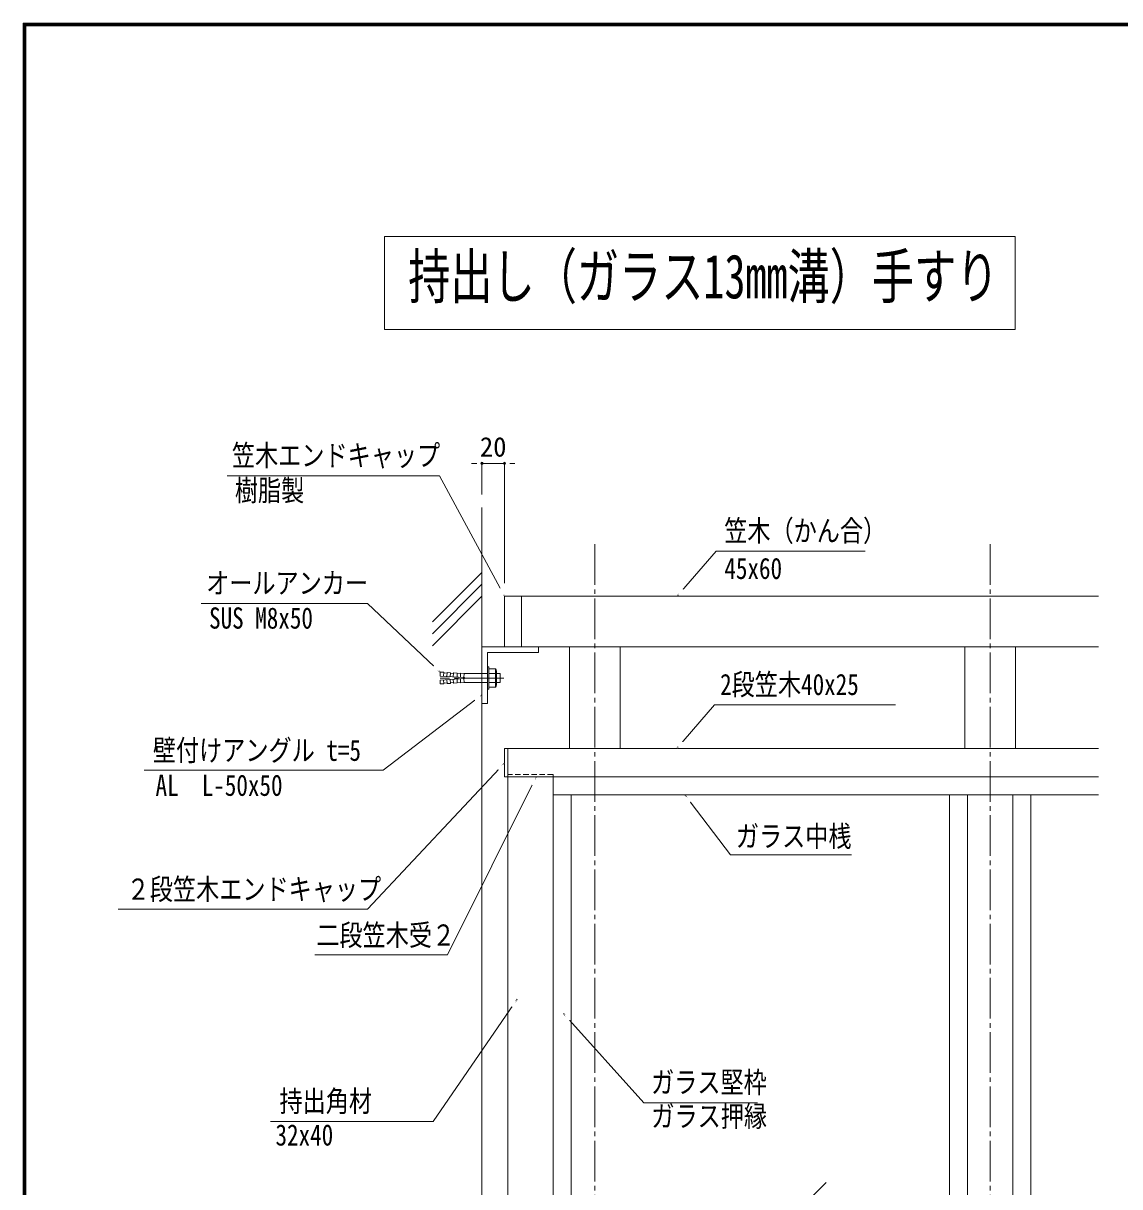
# Model space of a CAD drawing. Units: millimetres at full size; details may follow other scales. Extents: x -3475 to 3471, y -1129 to 1133.
# Drawn here: x 269 to 1240, y 103 to 1133 of the extents above; entities that cross this region are included whole.
import ezdxf
from ezdxf.enums import TextEntityAlignment as Align

# ---------------------------------------------------------------- set-up
doc = ezdxf.new("R2010")
doc.units = ezdxf.units.MM
doc.header["$LTSCALE"] = 4
doc.header["$PDMODE"] = 32
doc.header["$PDSIZE"] = 2
doc.linetypes.add('CHAIN2', pattern=[12, 9, -1, 1, -1])
doc.linetypes.add('DASHED1', pattern=[1.8, 1.2, -0.6])
for name, color, linetype, lineweight in [('0-0_0', 7, 'Continuous', 9), ('0-2_1寸法', 3, 'Continuous', 9), ('0-6_2躯体線', 4, 'Continuous', 5), ('0-7_3中心線', 2, 'CHAIN2', 9), ('0-8_41ｱﾙﾐ', 6, 'Continuous', 9), ('0-9_42ｱﾙﾐ部品', 6, 'Continuous', 9), ('0-A_4アルミ', 6, 'Continuous', 9), ('0-C_6ﾊｯﾁﾝｸﾞ', 4, 'Continuous', 5), ('1-3_WAKU', 7, 'Continuous', 9)]:
    doc.layers.add(name, color=color, linetype=linetype, lineweight=lineweight)
doc.styles.add('ＭＳ ゴシック', font='')
doc.styles.get('ＭＳ ゴシック').set_extended_font_data('MS Gothic')

msp = doc.modelspace()

# ---------------------------------------------------------------- linework, layer by layer
at = {"layer": '0-0_0'}
for p, q in [((694.903, 626.197), (1220.696, 626.197)), ((694.903, 626.197), (694.903, 581.197)), ((709.903, 626.197), (709.903, 581.197)), ((694.903, 581.197), (1220.696, 581.197)), ((752.403, 491.197), (752.403, 581.197)), ((797.403, 581.197), (797.403, 491.197)), ((1102.403, 491.197), (1102.403, 581.197)), ((1147.403, 581.197), (1147.403, 491.197))]:
    msp.add_line(p, q, dxfattribs=at)
msp.add_lwpolyline([(1146.992, 862.361), (588.606, 862.361), (588.606, 944.687), (1146.992, 944.687)], close=True, dxfattribs=at)
for points in [[(694.903, 626.197), (637.213, 732.64), (449.314, 732.64)], [(847.839, 626.197), (882.163, 665.946), (1014.267, 665.946)], [(638.09, 558.938), (573.66, 619.646), (426.49, 619.646)], [(674.903, 538.958), (587.365, 472.137), (376.047, 472.137)], [(847.396, 491.197), (880.746, 529.872), (1041.02, 529.872)], [(694.903, 478.328), (573.65, 349.172), (352.863, 349.172)], [(722.788, 466.197), (644.408, 308.547), (526.936, 308.547)], [(854.478, 450.197), (894.828, 397.21), (1001.979, 397.21)], [(706.072, 269.36), (631.611, 161.014), (487.837, 161.014)], [(747.226, 256.747), (818.152, 177.726), (918.931, 177.726)]]:
    msp.add_lwpolyline(points, dxfattribs=at)
at = {"layer": '0-2_1寸法'}
for p, q in [((670.303, 743.704), (665.703, 743.704)), ((674.903, 716.197), (674.903, 743.704)), ((674.903, 743.704), (694.903, 743.704)), ((694.903, 743.704), (674.903, 743.704)), ((694.903, 637.697), (694.903, 743.704)), ((699.503, 743.704), (704.103, 743.704))]:
    msp.add_line(p, q, dxfattribs=at)
for p in [(674.903, 743.704), (694.903, 743.704)]:
    msp.add_point(p, dxfattribs=at)
at = {"layer": '0-6_2躯体線'}
for p, q in [((674.903, 704.697), (674.903, -598.803)), ((674.903, 647.253), (631.073, 603.423)), ((674.903, 636.644), (631.073, 592.814)), ((674.903, 626.036), (631.073, 582.205))]:
    msp.add_line(p, q, dxfattribs=at)
at = {"layer": '0-7_3中心線'}
for p, q in [((774.903, 672.176), (774.903, -598.803)), ((1124.903, 672.176), (1124.903, -598.803)), ((694.286, 553.697), (637.891, 553.697)), ((694.286, 553.697), (647.488, 553.697))]:
    msp.add_line(p, q, dxfattribs=at)
at = {"layer": '0-8_41ｱﾙﾐ'}
for p, q in [((637.891, 555.485), (638.09, 558.938)), ((641.102, 558.764), (638.09, 558.938)), ((641.102, 558.764), (640.901, 555.284)), ((644.068, 558.092), (641.073, 558.265)), ((644.097, 558.591), (643.896, 555.111)), ((647.092, 558.418), (644.097, 558.591)), ((647.092, 558.418), (646.891, 554.938)), ((649.724, 557.766), (647.063, 557.919)), ((649.724, 557.766), (647.148, 557.914)), ((649.753, 558.265), (649.552, 554.782)), ((652.748, 558.092), (649.753, 558.265)), ((653.082, 558.073), (650.087, 558.246)), ((653.082, 558.073), (652.881, 554.592)), ((655.714, 557.42), (653.053, 557.574)), ((656.048, 557.401), (653.053, 557.574)), ((656.077, 557.9), (655.876, 554.42)), ((659.072, 557.727), (656.077, 557.9)), ((658.871, 554.233), (659.072, 557.727)), ((679.903, 557.678), (659.072, 557.727)), ((679.903, 563.697), (679.903, 543.697)), ((680.888, 563.697), (679.903, 563.697)), ((680.888, 563.697), (680.888, 543.697)), ((686.888, 561.697), (680.888, 561.697)), ((686.888, 557.697), (680.888, 557.697)), ((686.888, 561.697), (686.888, 545.697)), ((687.888, 559.697), (687.888, 547.697)), ((691.086, 557.697), (687.888, 557.697)), ((691.086, 557.697), (691.086, 549.697)), ((659.343, 554.197), (637.888, 555.443)), ((659.343, 553.197), (637.888, 551.95)), ((637.891, 551.909), (638.09, 548.456)), ((641.102, 548.63), (638.09, 548.456)), ((641.102, 548.63), (640.901, 552.11)), ((644.068, 549.302), (641.073, 549.129)), ((644.097, 548.803), (643.896, 552.283)), ((647.092, 548.976), (644.097, 548.803)), ((647.092, 548.976), (646.891, 552.456)), ((649.724, 549.628), (647.063, 549.475)), ((649.724, 549.628), (647.148, 549.48)), ((649.753, 549.129), (649.552, 552.612)), ((652.748, 549.302), (649.753, 549.129)), ((653.082, 549.321), (650.087, 549.148)), ((653.082, 549.321), (652.881, 552.802)), ((656.048, 549.993), (653.053, 549.82)), ((655.714, 549.974), (653.053, 549.82)), ((656.077, 549.494), (655.876, 552.974)), ((659.072, 549.667), (656.077, 549.494)), ((679.903, 549.697), (658.841, 549.697)), ((658.871, 553.161), (659.072, 549.667)), ((659.343, 553.197), (659.343, 554.197)), ((686.888, 549.697), (680.888, 549.697)), ((691.086, 549.697), (687.888, 549.697)), ((680.888, 543.697), (679.903, 543.697)), ((686.888, 545.697), (680.888, 545.697))]:
    msp.add_line(p, q, dxfattribs=at)
for centre, radius, start, end in [((685.388, 559.697), 2.5, 306.87, 53.13), ((679.388, 553.697), 8.5, 331.928, 28.072), ((685.388, 547.697), 2.5, 306.87, 53.13)]:
    msp.add_arc(centre, radius, start, end, dxfattribs=at)
at = {"layer": '0-9_42ｱﾙﾐ部品'}
for p, q in [((674.903, 581.197), (724.903, 581.197)), ((674.903, 531.197), (674.903, 581.197)), ((724.903, 581.197), (724.903, 576.197)), ((679.903, 531.197), (679.903, 576.197)), ((679.903, 576.197), (724.903, 576.197)), ((679.903, 531.197), (674.903, 531.197)), ((697.903, -368.803), (697.903, 466.197)), ((737.903, -368.803), (737.903, 466.197)), ((753.903, -352.803), (753.903, 450.197)), ((1088.903, -352.803), (1088.903, 450.197)), ((1104.903, -352.803), (1104.903, 450.197)), ((1144.903, -352.803), (1144.903, 450.197)), ((1160.903, -352.803), (1160.903, 450.197))]:
    msp.add_line(p, q, dxfattribs=at)
at = {"layer": '0-9_42ｱﾙﾐ部品', "linetype": 'DASHED1'}
msp.add_lwpolyline([(737.903, 468.197), (697.903, 468.197), (697.903, 466.197), (737.903, 466.197)], close=True, dxfattribs=at)
at = {"layer": '0-A_4アルミ'}
for p, q in [((694.903, 491.197), (1220.696, 491.197)), ((694.903, 491.197), (694.903, 466.197)), ((697.903, 491.197), (697.903, 466.197)), ((694.903, 466.197), (1220.696, 466.197)), ((737.903, 450.197), (1220.696, 450.197))]:
    msp.add_line(p, q, dxfattribs=at)
at = {"layer": '0-C_6ﾊｯﾁﾝｸﾞ'}
msp.add_line((892.233, 19.648), (979.694, 107.11), dxfattribs=at)
at = {"layer": '1-3_WAKU'}
for p, q in [((268.881, 1133.29), (268.881, -1129.11)), ((3471.281, 1133.29), (268.881, 1133.29)), ((269.481, 1132.69), (269.481, -1128.51)), ((3470.681, 1132.69), (269.481, 1132.69)), ((270.081, 1132.09), (270.081, -1127.91)), ((3470.081, 1132.09), (270.081, 1132.09)), ((270.681, 1131.49), (270.681, -1127.31)), ((3469.481, 1131.49), (270.681, 1131.49)), ((271.281, 1130.89), (271.281, -1126.71)), ((3468.881, 1130.89), (271.281, 1130.89))]:
    msp.add_line(p, q, dxfattribs=at)

# ---------------------------------------------------------------- texts
at = {"layer": '0-0_0', "style": 'ＭＳ ゴシック'}
for s, height, width, p in [('持出し（ガラス13mm溝）手すり', 39.1, 0.7, (609.669, 877.977)), ('笠木エンドキャップ', 18.77, 0.8, (453.598, 735.783)), ('樹脂製', 18.77, 0.8, (456.201, 704.798)), ('笠木（かん合）', 18.77, 0.8, (889.426, 669.088)), ('45x60', 18.77, 0.8, (889.563, 635.735)), ('オールアンカー', 18.77, 0.8, (430.773, 622.789)), ('SUS M8x50', 18.77, 0.8, (433.376, 591.804)), ('2段笠木40x25', 18.77, 0.8, (885.798, 533.015)), ('壁付けアングル t=5', 18.77, 0.8, (383.61, 474.747)), ('AL\u3000L-50x50', 18.77, 0.8, (385.986, 443.762)), ('ガラス中桟', 18.77, 0.8, (899.695, 398.661)), ('２段笠木エンドキャップ', 18.77, 0.8, (360.426, 351.782)), ('二段笠木受２', 18.77, 0.8, (528.331, 311.157)), ('ガラス堅枠', 18.77, 0.8, (824.658, 180.868)), ('持出角材', 18.77, 0.8, (495.679, 164.157)), ('ガラス押縁', 18.77, 0.8, (824.901, 150.865)), ('32x40', 18.77, 0.8, (492.176, 134.224))]:
    msp.add_text(s, height=height, dxfattribs=dict(at, width=width)).set_placement(p, align=Align.BOTTOM_LEFT)
at = {"layer": '0-2_1寸法', "style": 'ＭＳ ゴシック'}
msp.add_text('20', height=17.27, dxfattribs=at).set_placement((673.127, 744.523), align=Align.BOTTOM_LEFT)

# ---------------------------------------------------------------- next in the draw order: wipeouts: each hides what was drawn before it
for points in [[(689.928, 632.462), (692.37, 633.786), (694.903, 626.197), (694.903, 626.197)], [(851.937, 633.068), (854.04, 631.252), (847.839, 626.197), (847.839, 626.197)], [(631.403, 563.329), (633.308, 565.352), (638.09, 558.938), (638.09, 558.938)], [(669.484, 533.074), (667.798, 535.282), (674.903, 538.958), (674.903, 538.958)], [(851.489, 498.071), (853.593, 496.256), (847.396, 491.197), (847.396, 491.197)], [(690.524, 471.634), (688.498, 473.535), (694.903, 478.328), (694.903, 478.328)], [(720.525, 458.524), (718.037, 459.761), (722.788, 466.197), (722.788, 466.197)], [(860.357, 444.77), (858.146, 443.087), (854.478, 450.197), (854.478, 450.197)], [(702.754, 262.08), (700.464, 263.654), (706.072, 269.36), (706.072, 269.36)], [(753.522, 251.812), (751.454, 249.956), (747.226, 256.747), (747.226, 256.747)]]:
    msp.add_wipeout(points)

doc.saveas('drawing.dxf')
